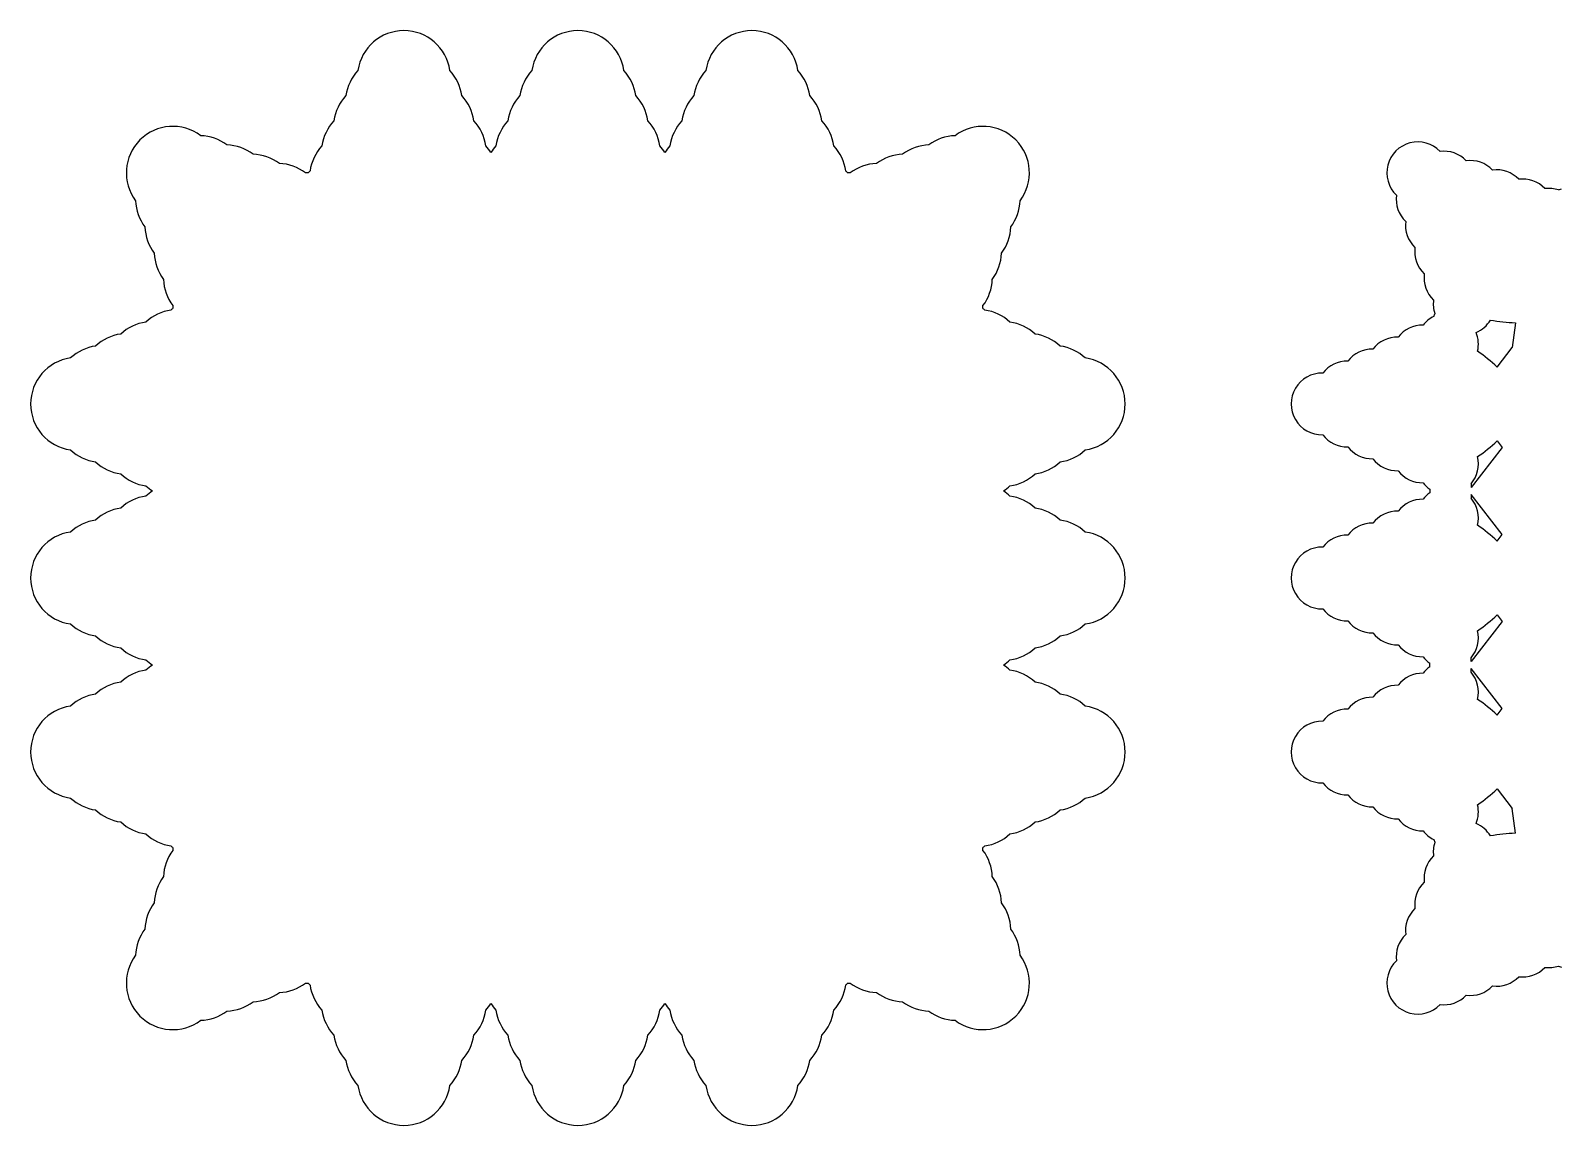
# Model space of a CAD drawing. Extents: x -355 to 325, y -219 to -8.
# Drawn here: x -354.5 to -59.5, y -218.6 to -7.6 of the extents above; entities that cross this region are included whole.
import ezdxf

# ---------------------------------------------------------------- set-up
doc = ezdxf.new("R2010")
doc.units = 0
doc.layers.get('0').update_dxf_attribs({"linetype": 'CONTINUOUS'})

msp = doc.modelspace()

# ---------------------------------------------------------------- linework, layer by layer
for p, q in [((-59.996216, -38.322143), (-59.457359, -38.098941)), ((-84.064283, -62.705865), (-83.841081, -62.167008)), ((-68.322832, -63.912523), (-68.931247, -68.658519)), ((-71.856958, -72.444659), (-68.931247, -68.658519)), ((-70.881447, -87.951205), (-76.852048, -95.677715)), ((-71.856958, -86.688803), (-70.881447, -87.951205)), ((-84.810364, -95.982541), (-84.810364, -96.688816)), ((-76.852048, -94.947213), (-76.852048, -95.677715)), ((-70.881447, -104.720153), (-76.852048, -96.993643)), ((-76.852048, -96.993643), (-76.852048, -97.724145)), ((-71.856958, -105.982555), (-70.881447, -104.720153)), ((-71.856958, -120.226699), (-70.881447, -121.4891)), ((-70.881447, -121.4891), (-76.852048, -129.21561)), ((-84.810364, -130.226712), (-84.810364, -129.520437)), ((-76.852048, -129.21561), (-76.852048, -128.485108)), ((-70.881447, -138.258048), (-76.852048, -130.531539)), ((-76.852048, -131.26204), (-76.852048, -130.531539)), ((-71.856958, -139.52045), (-70.881447, -138.258048)), ((-71.856958, -153.764594), (-68.931247, -157.550734)), ((-68.322832, -162.29673), (-68.931247, -157.550734)), ((-84.064283, -163.503388), (-83.841081, -164.042245)), ((-59.996216, -187.88711), (-59.457359, -188.110312))]:
    msp.add_line(p, q)
for centre, radius, start, end in [((-282.559167, -16.570243), 8.948993, 8.073516, 171.926484), ((-249.021272, -16.570243), 8.948993, 8.073516, 171.926484), ((-215.483376, -16.570243), 8.948993, 8.073516, 171.926484), ((-284.867755, -21.409281), 8.948993, 137.064153, 171.926484), ((-280.250579, -21.409281), 8.948993, 8.073516, 42.935847), ((-251.32986, -21.409281), 8.948993, 137.064153, 171.926484), ((-246.712684, -21.409281), 8.948993, 8.073516, 42.935847), ((-217.791964, -21.409281), 8.948993, 137.064153, 171.926484), ((-213.174788, -21.409281), 8.948993, 8.073516, 42.935847), ((-287.176343, -26.248319), 8.948993, 137.064153, 171.926484), ((-277.941991, -26.248319), 8.948993, 8.073516, 42.935847), ((-253.638447, -26.248319), 8.948993, 137.064153, 171.926484), ((-244.404096, -26.248319), 8.948993, 8.073516, 42.935847), ((-220.100552, -26.248319), 8.948993, 137.064153, 171.926484), ((-210.8662, -26.248319), 8.948993, 8.073516, 42.935847), ((-327.104411, -35.021487), 8.948993, 53.073516, 216.926484), ((-289.484931, -31.087357), 8.948993, 137.064153, 171.926484), ((-275.633403, -31.087357), 8.948993, 8.073516, 42.935847), ((-255.947035, -31.087357), 8.948993, 137.064153, 171.926484), ((-242.095508, -31.087357), 8.948993, 8.073516, 42.935847), ((-222.40914, -31.087357), 8.948993, 137.064153, 171.926484), ((-208.557612, -31.087357), 8.948993, 8.073516, 42.935847), ((-170.938133, -35.021487), 8.948993, 323.073516, 126.926484), ((-322.050276, -36.810786), 8.948993, 53.073516, 87.935847), ((-175.992267, -36.810786), 8.948993, 92.064153, 126.926484), ((-87.141736, -35.021487), 5.948993, 43.720959, 226.279041), ((-316.996142, -38.600084), 8.948993, 53.073516, 87.935847), ((-311.942007, -40.389382), 8.948993, 53.073516, 87.935847), ((-291.793519, -35.926394), 8.948993, 137.064153, 171.926484), ((-273.324815, -35.926394), 8.948993, 32.653489, 42.935847), ((-258.255623, -35.926394), 8.948993, 137.064153, 147.346511), ((-239.78692, -35.926394), 8.948993, 32.653489, 42.935847), ((-224.717728, -35.926394), 8.948993, 137.064153, 147.346511), ((-206.249024, -35.926394), 8.948993, 8.073516, 42.935847), ((-186.100536, -40.389382), 8.948993, 92.064153, 126.926484), ((-181.046402, -38.600084), 8.948993, 92.064153, 126.926484), ((-82.087602, -36.810786), 5.948993, 43.720959, 97.288404), ((-306.887872, -42.17868), 8.948993, 53.073516, 87.935847), ((-301.833738, -43.967978), 8.948993, 84.622977, 87.935847), ((-294.102107, -40.765432), 8.948993, 137.064153, 140.377023), ((-203.940436, -40.765432), 8.948993, 39.622977, 42.935847), ((-196.208805, -43.967978), 8.948993, 92.064153, 95.377023), ((-191.154671, -42.17868), 8.948993, 92.064153, 126.926484), ((-77.033467, -38.600084), 5.948993, 43.720959, 97.288404), ((-71.979333, -40.389382), 5.948993, 43.720959, 97.288404), ((-66.925198, -42.17868), 5.948993, 43.720959, 97.288404), ((-61.871063, -43.967978), 5.948993, 71.629898, 97.288404), ((-325.315112, -40.075622), 8.948993, 182.064153, 216.926484), ((-172.727431, -40.075622), 8.948993, 323.073516, 357.935847), ((-85.352438, -40.075622), 5.948993, 172.711596, 226.279041), ((-323.525814, -45.129757), 8.948993, 182.064153, 216.926484), ((-174.516729, -45.129757), 8.948993, 323.073516, 357.935847), ((-83.56314, -45.129757), 5.948993, 172.711596, 226.279041), ((-81.773842, -50.183891), 5.948993, 172.711596, 226.279041), ((-321.736516, -50.183891), 8.948993, 182.064153, 216.926484), ((-176.306027, -50.183891), 8.948993, 323.073516, 357.935847), ((-319.947218, -55.238026), 8.948993, 182.064153, 216.926484), ((-178.095325, -55.238026), 8.948993, 323.073516, 357.935847), ((-79.984544, -55.238026), 5.948993, 172.711596, 226.279041), ((-326.199504, -70.332379), 8.948993, 98.073516, 132.935847), ((-321.360466, -68.023791), 8.948993, 129.622977, 132.935847), ((-318.15792, -60.29216), 8.948993, 182.064153, 185.377023), ((-179.884623, -60.29216), 8.948993, 354.622977, 357.935847), ((-176.682077, -68.023791), 8.948993, 47.064153, 50.377023), ((-171.843039, -70.332379), 8.948993, 47.064153, 81.926484), ((-78.195245, -60.29216), 5.948993, 172.711596, 198.370102), ((-331.038542, -72.640967), 8.948993, 98.073516, 132.935847), ((-167.004002, -72.640967), 8.948993, 47.064153, 81.926484), ((-86.23683, -70.332379), 5.948993, 88.720959, 142.288404), ((-81.397792, -68.023791), 5.948993, 116.629898, 142.288404), ((-78.195245, -60.29216), 5.948993, 292.802187, 328.521654), ((-67.769996, -36.088756), 27.829259, 258.912627, 268.861728), ((-335.877579, -74.949555), 8.948993, 98.073516, 132.935847), ((-162.164964, -74.949555), 8.948993, 47.064153, 81.926484), ((-91.075867, -72.640967), 5.948993, 88.720959, 142.288404), ((-81.397792, -68.023791), 5.948993, 346.478346, 22.197813), ((-345.555655, -79.566731), 8.948993, 98.073516, 261.926484), ((-340.716617, -77.258143), 8.948993, 98.073516, 132.935847), ((-157.325926, -77.258143), 8.948993, 47.064153, 81.926484), ((-152.486888, -79.566731), 8.948993, 278.073516, 81.926484), ((-95.914905, -74.949555), 5.948993, 88.720959, 142.288404), ((-91.140419, -92.509948), 27.829259, 46.138272, 56.087373), ((-105.59298, -79.566731), 5.948993, 88.720959, 271.279041), ((-100.753943, -77.258143), 5.948993, 88.720959, 142.288404), ((-100.753943, -81.875319), 5.948993, 217.711596, 271.279041), ((-340.716617, -81.875319), 8.948993, 227.064153, 261.926484), ((-157.325926, -81.875319), 8.948993, 278.073516, 312.935847), ((-95.914905, -84.183907), 5.948993, 217.711596, 271.279041), ((-91.140419, -66.623514), 27.829259, 303.912627, 313.861728), ((-335.877579, -84.183907), 8.948993, 227.064153, 261.926484), ((-162.164964, -84.183907), 8.948993, 278.073516, 312.935847), ((-91.075867, -86.492495), 5.948993, 217.711596, 271.279041), ((-81.397792, -91.109671), 5.948993, 319.828758, 13.521654), ((-331.038542, -86.492495), 8.948993, 227.064153, 261.926484), ((-167.004002, -86.492495), 8.948993, 278.073516, 312.935847), ((-86.23683, -88.801083), 5.948993, 217.711596, 271.279041), ((-331.038542, -106.178863), 8.948993, 98.073516, 132.935847), ((-326.199504, -88.801083), 8.948993, 227.064153, 237.346511), ((-326.199504, -103.870275), 8.948993, 122.653489, 132.935847), ((-171.843039, -88.801083), 8.948993, 302.653489, 312.935847), ((-171.843039, -103.870275), 8.948993, 47.064153, 57.346511), ((-167.004002, -106.178863), 8.948993, 47.064153, 81.926484), ((-81.397792, -91.109671), 5.948993, 217.711596, 234.99565), ((-81.397792, -101.561687), 5.948993, 125.00435, 142.288404), ((-335.877579, -108.487451), 8.948993, 98.073516, 132.935847), ((-162.164964, -108.487451), 8.948993, 47.064153, 81.926484), ((-91.075867, -106.178863), 5.948993, 88.720959, 142.288404), ((-86.23683, -103.870275), 5.948993, 88.720959, 142.288404), ((-81.397792, -101.561687), 5.948993, 346.478346, 40.171242), ((-340.716617, -110.796039), 8.948993, 98.073516, 132.935847), ((-157.325926, -110.796039), 8.948993, 47.064153, 81.926484), ((-95.914905, -108.487451), 5.948993, 88.720959, 142.288404), ((-91.140419, -126.047843), 27.829259, 46.138272, 56.087373), ((-345.555655, -113.104627), 8.948993, 98.073516, 261.926484), ((-152.486888, -113.104627), 8.948993, 278.073516, 81.926484), ((-100.753943, -110.796039), 5.948993, 88.720959, 142.288404), ((-105.59298, -113.104627), 5.948993, 88.720959, 271.279041), ((-100.753943, -115.413215), 5.948993, 217.711596, 271.279041), ((-91.140419, -100.16141), 27.829259, 303.912627, 313.861728), ((-340.716617, -115.413215), 8.948993, 227.064153, 261.926484), ((-157.325926, -115.413215), 8.948993, 278.073516, 312.935847), ((-95.914905, -117.721802), 5.948993, 217.711596, 271.279041), ((-91.075867, -120.03039), 5.948993, 217.711596, 271.279041), ((-81.397792, -124.647566), 5.948993, 319.828758, 13.521654), ((-335.877579, -117.721802), 8.948993, 227.064153, 261.926484), ((-331.038542, -120.03039), 8.948993, 227.064153, 261.926484), ((-167.004002, -120.03039), 8.948993, 278.073516, 312.935847), ((-162.164964, -117.721802), 8.948993, 278.073516, 312.935847), ((-86.23683, -122.338978), 5.948993, 217.711596, 271.279041), ((-326.199504, -122.338978), 8.948993, 227.064153, 237.346511), ((-171.843039, -122.338978), 8.948993, 302.653489, 312.935847), ((-81.397792, -124.647566), 5.948993, 217.711596, 234.99565), ((-331.038542, -139.716758), 8.948993, 98.073516, 132.935847), ((-326.199504, -137.40817), 8.948993, 122.653489, 132.935847), ((-171.843039, -137.40817), 8.948993, 47.064153, 57.346511), ((-167.004002, -139.716758), 8.948993, 47.064153, 81.926484), ((-86.23683, -137.40817), 5.948993, 88.720959, 142.288404), ((-81.397792, -135.099582), 5.948993, 125.00435, 142.288404), ((-81.397792, -135.099582), 5.948993, 346.478346, 40.171242), ((-340.716617, -144.333934), 8.948993, 98.073516, 132.935847), ((-335.877579, -142.025346), 8.948993, 98.073516, 132.935847), ((-162.164964, -142.025346), 8.948993, 47.064153, 81.926484), ((-157.325926, -144.333934), 8.948993, 47.064153, 81.926484), ((-91.075867, -139.716758), 5.948993, 88.720959, 142.288404), ((-345.555655, -146.642522), 8.948993, 98.073516, 261.926484), ((-152.486888, -146.642522), 8.948993, 278.073516, 81.926484), ((-100.753943, -144.333934), 5.948993, 88.720959, 142.288404), ((-95.914905, -142.025346), 5.948993, 88.720959, 142.288404), ((-91.140419, -159.585739), 27.829259, 46.138272, 56.087373), ((-105.59298, -146.642522), 5.948993, 88.720959, 271.279041), ((-100.753943, -148.95111), 5.948993, 217.711596, 271.279041), ((-340.716617, -148.95111), 8.948993, 227.064153, 261.926484), ((-157.325926, -148.95111), 8.948993, 278.073516, 312.935847), ((-95.914905, -151.259698), 5.948993, 217.711596, 271.279041), ((-91.140419, -133.699305), 27.829259, 303.912627, 313.861728), ((-335.877579, -151.259698), 8.948993, 227.064153, 261.926484), ((-162.164964, -151.259698), 8.948993, 278.073516, 312.935847), ((-91.075867, -153.568286), 5.948993, 217.711596, 271.279041), ((-81.397792, -158.185462), 5.948993, 337.802187, 13.521654), ((-331.038542, -153.568286), 8.948993, 227.064153, 261.926484), ((-167.004002, -153.568286), 8.948993, 278.073516, 312.935847), ((-86.23683, -155.876874), 5.948993, 217.711596, 271.279041), ((-81.397792, -158.185462), 5.948993, 217.711596, 243.370102), ((-78.195245, -165.917093), 5.948993, 31.478346, 67.197813), ((-326.199504, -155.876874), 8.948993, 227.064153, 261.926484), ((-321.360466, -158.185462), 8.948993, 227.064153, 230.377023), ((-318.15792, -165.917093), 8.948993, 174.622977, 177.935847), ((-176.682077, -158.185462), 8.948993, 309.622977, 312.935847), ((-179.884623, -165.917093), 8.948993, 2.064153, 5.377023), ((-171.843039, -155.876874), 8.948993, 278.073516, 312.935847), ((-78.195245, -165.917093), 5.948993, 161.629898, 187.288404), ((-67.769996, -190.120497), 27.829259, 91.138272, 101.087373), ((-319.947218, -170.971227), 8.948993, 143.073516, 177.935847), ((-178.095325, -170.971227), 8.948993, 2.064153, 36.926484), ((-79.984544, -170.971227), 5.948993, 133.720959, 187.288404), ((-321.736516, -176.025362), 8.948993, 143.073516, 177.935847), ((-176.306027, -176.025362), 8.948993, 2.064153, 36.926484), ((-81.773842, -176.025362), 5.948993, 133.720959, 187.288404), ((-323.525814, -181.079496), 8.948993, 143.073516, 177.935847), ((-174.516729, -181.079496), 8.948993, 2.064153, 36.926484), ((-83.56314, -181.079496), 5.948993, 133.720959, 187.288404), ((-325.315112, -186.133631), 8.948993, 143.073516, 177.935847), ((-172.727431, -186.133631), 8.948993, 2.064153, 36.926484), ((-85.352438, -186.133631), 5.948993, 133.720959, 187.288404), ((-327.104411, -191.187766), 8.948993, 143.073516, 306.926484), ((-170.938133, -191.187766), 8.948993, 233.073516, 36.926484), ((-87.141736, -191.187766), 5.948993, 133.720959, 316.279041), ((-66.925198, -184.030573), 5.948993, 262.711596, 316.279041), ((-61.871063, -182.241275), 5.948993, 262.711596, 288.370102), ((-306.887872, -184.030573), 8.948993, 272.064153, 306.926484), ((-301.833738, -182.241275), 8.948993, 272.064153, 275.377023), ((-294.102107, -185.443821), 8.948993, 219.622977, 222.935847), ((-291.793519, -190.282859), 8.948993, 188.073516, 222.935847), ((-206.249024, -190.282859), 8.948993, 317.064153, 351.926484), ((-203.940436, -185.443821), 8.948993, 317.064153, 320.377023), ((-196.208805, -182.241275), 8.948993, 264.622977, 267.935847), ((-191.154671, -184.030573), 8.948993, 233.073516, 267.935847), ((-77.033467, -187.609169), 5.948993, 262.711596, 316.279041), ((-71.979333, -185.819871), 5.948993, 262.711596, 316.279041), ((-311.942007, -185.819871), 8.948993, 272.064153, 306.926484), ((-186.100536, -185.819871), 8.948993, 233.073516, 267.935847), ((-82.087602, -189.398467), 5.948993, 262.711596, 316.279041), ((-322.050276, -189.398467), 8.948993, 272.064153, 306.926484), ((-316.996142, -187.609169), 8.948993, 272.064153, 306.926484), ((-289.484931, -195.121897), 8.948993, 188.073516, 222.935847), ((-275.633403, -195.121897), 8.948993, 317.064153, 351.926484), ((-273.324815, -190.282859), 8.948993, 317.064153, 327.346511), ((-258.255623, -190.282859), 8.948993, 212.653489, 222.935847), ((-255.947035, -195.121897), 8.948993, 188.073516, 222.935847), ((-242.095508, -195.121897), 8.948993, 317.064153, 351.926484), ((-239.78692, -190.282859), 8.948993, 317.064153, 327.346511), ((-224.717728, -190.282859), 8.948993, 212.653489, 222.935847), ((-222.40914, -195.121897), 8.948993, 188.073516, 222.935847), ((-208.557612, -195.121897), 8.948993, 317.064153, 351.926484), ((-181.046402, -187.609169), 8.948993, 233.073516, 267.935847), ((-175.992267, -189.398467), 8.948993, 233.073516, 267.935847), ((-287.176343, -199.960934), 8.948993, 188.073516, 222.935847), ((-277.941991, -199.960934), 8.948993, 317.064153, 351.926484), ((-253.638447, -199.960934), 8.948993, 188.073516, 222.935847), ((-244.404096, -199.960934), 8.948993, 317.064153, 351.926484), ((-220.100552, -199.960934), 8.948993, 188.073516, 222.935847), ((-210.8662, -199.960934), 8.948993, 317.064153, 351.926484), ((-284.867755, -204.799972), 8.948993, 188.073516, 222.935847), ((-280.250579, -204.799972), 8.948993, 317.064153, 351.926484), ((-251.32986, -204.799972), 8.948993, 188.073516, 222.935847), ((-246.712684, -204.799972), 8.948993, 317.064153, 351.926484), ((-217.791964, -204.799972), 8.948993, 188.073516, 222.935847), ((-213.174788, -204.799972), 8.948993, 317.064153, 351.926484), ((-282.559167, -209.63901), 8.948993, 188.073516, 351.926484), ((-249.021272, -209.63901), 8.948993, 188.073516, 351.926484), ((-215.483376, -209.63901), 8.948993, 188.073516, 351.926484)]:
    msp.add_arc(centre, radius, start, end)

doc.saveas('drawing.dxf')
